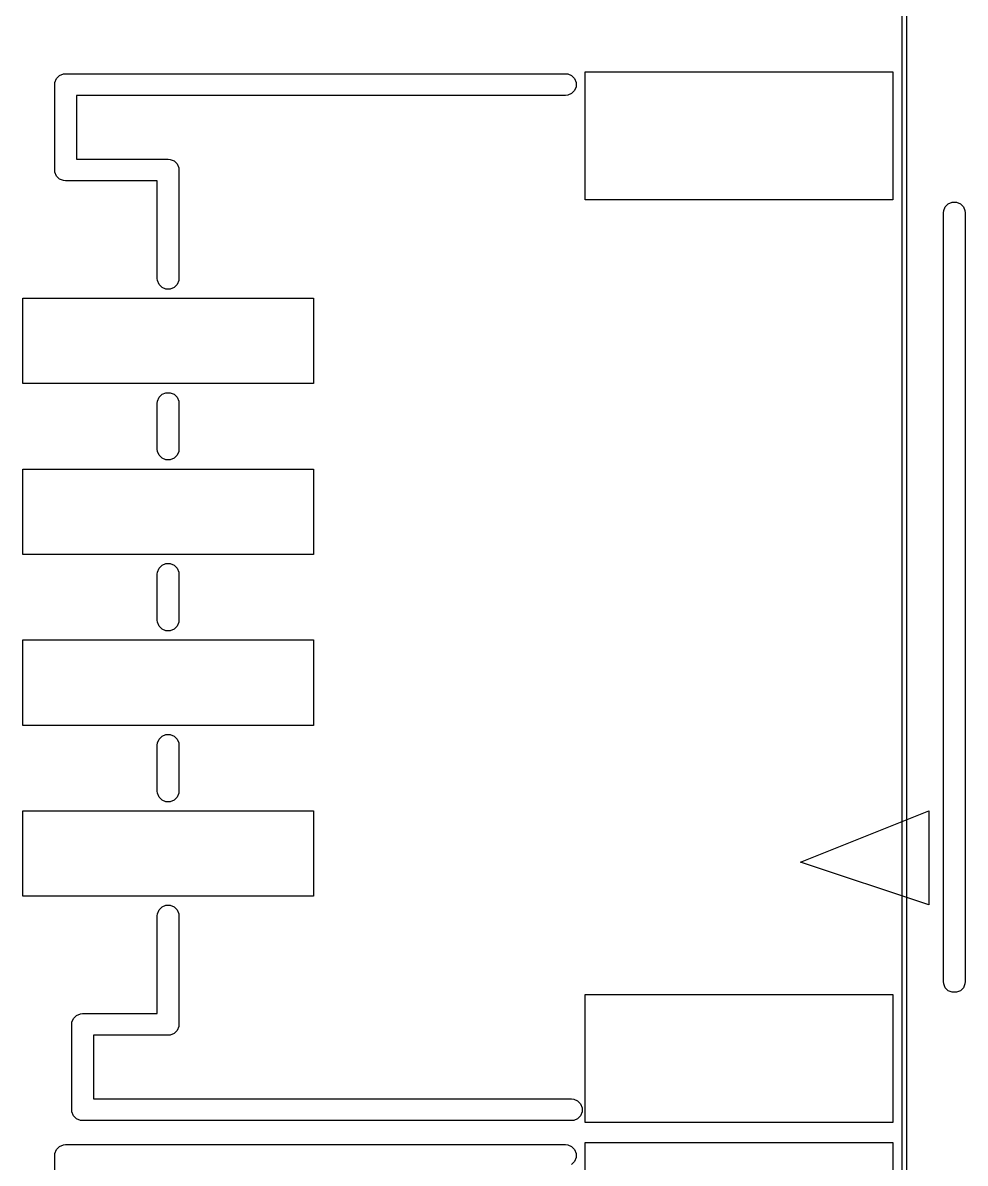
# Model space of a CAD drawing. Extents: x 99 to 187, y -188 to -32.
# Drawn here: x 149.97 to 160.99, y -120.25 to -106.9 of the extents above; entities that cross this region are included whole.
import ezdxf

# ---------------------------------------------------------------- set-up
doc = ezdxf.new("R2010")
doc.units = 0
doc.layers.add('BLACK', color=7, linetype='CONTINUOUS')

msp = doc.modelspace()

# ---------------------------------------------------------------- linework, layer by layer
at = {"layer": 'BLACK', "linetype": 'Continuous'}
for p, q in [((160.254833, -158.111995), (160.254833, -51.62159)), ((160.304833, -51.62159), (160.304833, -158.112)), ((150.340818, -107.600724), (150.359781, -107.554943)), ((150.359781, -107.554943), (150.394821, -107.519903)), ((150.394821, -107.519903), (150.440602, -107.50094)), ((150.440602, -107.50094), (150.465378, -107.4985)), ((150.465378, -107.4985), (156.316878, -107.4985)), ((156.316878, -107.4985), (156.341654, -107.50094)), ((156.341654, -107.50094), (156.387435, -107.519903)), ((156.387435, -107.519903), (156.422475, -107.554943)), ((156.422475, -107.554943), (156.441438, -107.600724)), ((156.546878, -108.9755), (156.546878, -107.4755)), ((156.546878, -107.4755), (160.146878, -107.4755)), ((156.546878, -108.9755), (156.546878, -107.4755)), ((156.546878, -107.4755), (160.146878, -107.4755)), ((160.146878, -107.4755), (160.146878, -108.9755)), ((160.146878, -107.4755), (160.146878, -108.9755)), ((150.338378, -107.6255), (150.340818, -107.600724)), ((150.338378, -108.6255), (150.338378, -107.6255)), ((156.422475, -107.696057), (156.387435, -107.731097)), ((156.441438, -107.650276), (156.422475, -107.696057)), ((156.441438, -107.600724), (156.441438, -107.650276)), ((156.316878, -107.7525), (150.592378, -107.7525)), ((150.592378, -107.7525), (150.592378, -108.4985)), ((156.341654, -107.75006), (156.316878, -107.7525)), ((156.387435, -107.731097), (156.341654, -107.75006)), ((150.592378, -108.4985), (151.665378, -108.4985)), ((151.665378, -108.4985), (151.690154, -108.50094)), ((151.690154, -108.50094), (151.735935, -108.519903)), ((150.340818, -108.650276), (150.338378, -108.6255)), ((150.359781, -108.696057), (150.340818, -108.650276)), ((151.735935, -108.519903), (151.770975, -108.554943)), ((151.770975, -108.554943), (151.789938, -108.600724)), ((151.789938, -108.600724), (151.792378, -108.6255)), ((151.792378, -108.6255), (151.792378, -109.8945)), ((150.394821, -108.731097), (150.359781, -108.696057)), ((150.440602, -108.75006), (150.394821, -108.731097)), ((150.465378, -108.7525), (150.440602, -108.75006)), ((151.538378, -108.7525), (150.465378, -108.7525)), ((151.538378, -109.8945), (151.538378, -108.7525)), ((160.146878, -108.9755), (156.546878, -108.9755)), ((160.146878, -108.9755), (156.546878, -108.9755)), ((160.759781, -109.054943), (160.794821, -109.019903)), ((160.794821, -109.019903), (160.840602, -109.00094)), ((160.840602, -109.00094), (160.890154, -109.00094)), ((160.890154, -109.00094), (160.935935, -109.019903)), ((160.935935, -109.019903), (160.970975, -109.054943)), ((160.738378, -109.1255), (160.740818, -109.100724)), ((160.738378, -118.1255), (160.738378, -109.1255)), ((160.740818, -109.100724), (160.759781, -109.054943)), ((160.970975, -109.054943), (160.989938, -109.100724)), ((160.989938, -109.100724), (160.992378, -109.1255)), ((160.992378, -109.1255), (160.992378, -118.1255)), ((151.540818, -109.919276), (151.538378, -109.8945)), ((151.559781, -109.965057), (151.540818, -109.919276)), ((151.594821, -110.000097), (151.559781, -109.965057)), ((151.770975, -109.965057), (151.735935, -110.000097)), ((151.789938, -109.919276), (151.770975, -109.965057)), ((151.792378, -109.8945), (151.789938, -109.919276)), ((151.640602, -110.01906), (151.594821, -110.000097)), ((151.690154, -110.01906), (151.640602, -110.01906)), ((151.735935, -110.000097), (151.690154, -110.01906)), ((149.965378, -111.1255), (149.965378, -110.1255)), ((149.965378, -110.1255), (153.365378, -110.1255)), ((149.965378, -111.1255), (149.965378, -110.1255)), ((149.965378, -110.1255), (153.365378, -110.1255)), ((153.365378, -110.1255), (153.365378, -111.1255)), ((153.365378, -110.1255), (153.365378, -111.1255)), ((153.365378, -111.1255), (149.965378, -111.1255)), ((153.365378, -111.1255), (149.965378, -111.1255)), ((151.540818, -111.331724), (151.559781, -111.285943)), ((151.559781, -111.285943), (151.594821, -111.250903)), ((151.594821, -111.250903), (151.640602, -111.23194)), ((151.640602, -111.23194), (151.690154, -111.23194)), ((151.690154, -111.23194), (151.735935, -111.250903)), ((151.735935, -111.250903), (151.770975, -111.285943)), ((151.770975, -111.285943), (151.789938, -111.331724)), ((151.538378, -111.3565), (151.540818, -111.331724)), ((151.538378, -111.8945), (151.538378, -111.3565)), ((151.789938, -111.331724), (151.792378, -111.3565)), ((151.792378, -111.3565), (151.792378, -111.8945)), ((151.540818, -111.919276), (151.538378, -111.8945)), ((151.559781, -111.965057), (151.540818, -111.919276)), ((151.594821, -112.000097), (151.559781, -111.965057)), ((151.770975, -111.965057), (151.735935, -112.000097)), ((151.789938, -111.919276), (151.770975, -111.965057)), ((151.792378, -111.8945), (151.789938, -111.919276)), ((151.640602, -112.01906), (151.594821, -112.000097)), ((151.690154, -112.01906), (151.640602, -112.01906)), ((151.735935, -112.000097), (151.690154, -112.01906)), ((149.965378, -113.1255), (149.965378, -112.1255)), ((149.965378, -112.1255), (153.365378, -112.1255)), ((149.965378, -113.1255), (149.965378, -112.1255)), ((149.965378, -112.1255), (153.365378, -112.1255)), ((153.365378, -112.1255), (153.365378, -113.1255)), ((153.365378, -112.1255), (153.365378, -113.1255)), ((153.365378, -113.1255), (149.965378, -113.1255)), ((153.365378, -113.1255), (149.965378, -113.1255)), ((151.540818, -113.331724), (151.559781, -113.285943)), ((151.559781, -113.285943), (151.594821, -113.250903)), ((151.594821, -113.250903), (151.640602, -113.23194)), ((151.640602, -113.23194), (151.690154, -113.23194)), ((151.690154, -113.23194), (151.735935, -113.250903)), ((151.735935, -113.250903), (151.770975, -113.285943)), ((151.770975, -113.285943), (151.789938, -113.331724)), ((151.538378, -113.3565), (151.540818, -113.331724)), ((151.538378, -113.8945), (151.538378, -113.3565)), ((151.789938, -113.331724), (151.792378, -113.3565)), ((151.792378, -113.3565), (151.792378, -113.8945)), ((151.540818, -113.919276), (151.538378, -113.8945)), ((151.559781, -113.965057), (151.540818, -113.919276)), ((151.594821, -114.000097), (151.559781, -113.965057)), ((151.770975, -113.965057), (151.735935, -114.000097)), ((151.789938, -113.919276), (151.770975, -113.965057)), ((151.792378, -113.8945), (151.789938, -113.919276)), ((151.640602, -114.01906), (151.594821, -114.000097)), ((151.690154, -114.01906), (151.640602, -114.01906)), ((151.735935, -114.000097), (151.690154, -114.01906)), ((149.965378, -115.1255), (149.965378, -114.1255)), ((149.965378, -114.1255), (153.365378, -114.1255)), ((149.965378, -115.1255), (149.965378, -114.1255)), ((149.965378, -114.1255), (153.365378, -114.1255)), ((153.365378, -114.1255), (153.365378, -115.1255)), ((153.365378, -114.1255), (153.365378, -115.1255)), ((153.365378, -115.1255), (149.965378, -115.1255)), ((153.365378, -115.1255), (149.965378, -115.1255)), ((151.540818, -115.331724), (151.559781, -115.285943)), ((151.559781, -115.285943), (151.594821, -115.250903)), ((151.594821, -115.250903), (151.640602, -115.23194)), ((151.640602, -115.23194), (151.690154, -115.23194)), ((151.690154, -115.23194), (151.735935, -115.250903)), ((151.735935, -115.250903), (151.770975, -115.285943)), ((151.770975, -115.285943), (151.789938, -115.331724)), ((151.538378, -115.3565), (151.540818, -115.331724)), ((151.538378, -115.8945), (151.538378, -115.3565)), ((151.789938, -115.331724), (151.792378, -115.3565)), ((151.792378, -115.3565), (151.792378, -115.8945)), ((151.540818, -115.919276), (151.538378, -115.8945)), ((151.559781, -115.965057), (151.540818, -115.919276)), ((151.594821, -116.000097), (151.559781, -115.965057)), ((151.770975, -115.965057), (151.735935, -116.000097)), ((151.789938, -115.919276), (151.770975, -115.965057)), ((151.792378, -115.8945), (151.789938, -115.919276)), ((149.965378, -117.1255), (149.965378, -116.1255)), ((149.965378, -116.1255), (153.365378, -116.1255)), ((149.965378, -117.1255), (149.965378, -116.1255)), ((149.965378, -116.1255), (153.365378, -116.1255)), ((151.640602, -116.01906), (151.594821, -116.000097)), ((151.690154, -116.01906), (151.640602, -116.01906)), ((151.735935, -116.000097), (151.690154, -116.01906)), ((153.365378, -116.1255), (153.365378, -117.1255)), ((153.365378, -116.1255), (153.365378, -117.1255)), ((159.065378, -116.7255), (160.565378, -116.1255)), ((160.565378, -116.1255), (160.565378, -117.2255)), ((160.565378, -117.2255), (159.065378, -116.7255)), ((153.365378, -117.1255), (149.965378, -117.1255)), ((153.365378, -117.1255), (149.965378, -117.1255)), ((151.540818, -117.331724), (151.559781, -117.285943)), ((151.559781, -117.285943), (151.594821, -117.250903)), ((151.594821, -117.250903), (151.640602, -117.23194)), ((151.640602, -117.23194), (151.690154, -117.23194)), ((151.690154, -117.23194), (151.735935, -117.250903)), ((151.735935, -117.250903), (151.770975, -117.285943)), ((151.770975, -117.285943), (151.789938, -117.331724)), ((151.538378, -117.3565), (151.540818, -117.331724)), ((151.538378, -118.4985), (151.538378, -117.3565)), ((151.789938, -117.331724), (151.792378, -117.3565)), ((151.792378, -117.3565), (151.792378, -118.6255)), ((160.740818, -118.150276), (160.738378, -118.1255)), ((160.992378, -118.1255), (160.989938, -118.150276)), ((160.759781, -118.196057), (160.740818, -118.150276)), ((160.794821, -118.231097), (160.759781, -118.196057)), ((160.840602, -118.25006), (160.794821, -118.231097)), ((160.890154, -118.25006), (160.840602, -118.25006)), ((160.935935, -118.231097), (160.890154, -118.25006)), ((160.970975, -118.196057), (160.935935, -118.231097)), ((160.989938, -118.150276), (160.970975, -118.196057)), ((156.546878, -119.7755), (156.546878, -118.2755)), ((156.546878, -118.2755), (160.146878, -118.2755)), ((156.546878, -119.7755), (156.546878, -118.2755)), ((156.546878, -118.2755), (160.146878, -118.2755)), ((160.146878, -118.2755), (160.146878, -119.7755)), ((160.146878, -118.2755), (160.146878, -119.7755)), ((150.559781, -118.554943), (150.594821, -118.519903)), ((150.594821, -118.519903), (150.640602, -118.50094)), ((150.640602, -118.50094), (150.665378, -118.4985)), ((150.665378, -118.4985), (151.538378, -118.4985)), ((150.538378, -118.6255), (150.540818, -118.600724)), ((150.538378, -119.6255), (150.538378, -118.6255)), ((150.540818, -118.600724), (150.559781, -118.554943)), ((151.789938, -118.650276), (151.770975, -118.696057)), ((151.792378, -118.6255), (151.789938, -118.650276)), ((151.665378, -118.7525), (150.792378, -118.7525)), ((150.792378, -118.7525), (150.792378, -119.4985)), ((151.690154, -118.75006), (151.665378, -118.7525)), ((151.735935, -118.731097), (151.690154, -118.75006)), ((151.770975, -118.696057), (151.735935, -118.731097)), ((150.792378, -119.4985), (156.386878, -119.4985)), ((156.386878, -119.4985), (156.411654, -119.50094)), ((156.411654, -119.50094), (156.457435, -119.519903)), ((156.457435, -119.519903), (156.492475, -119.554943)), ((156.492475, -119.554943), (156.511438, -119.600724)), ((150.540818, -119.650276), (150.538378, -119.6255)), ((150.559781, -119.696057), (150.540818, -119.650276)), ((150.594821, -119.731097), (150.559781, -119.696057)), ((156.492475, -119.696057), (156.457435, -119.731097)), ((156.511438, -119.650276), (156.492475, -119.696057)), ((156.511438, -119.600724), (156.511438, -119.650276)), ((150.640602, -119.75006), (150.594821, -119.731097)), ((150.665378, -119.7525), (150.640602, -119.75006)), ((156.386878, -119.7525), (150.665378, -119.7525)), ((156.411654, -119.75006), (156.386878, -119.7525)), ((156.457435, -119.731097), (156.411654, -119.75006)), ((160.146878, -119.7755), (156.546878, -119.7755)), ((160.146878, -119.7755), (156.546878, -119.7755)), ((150.340818, -120.135224), (150.359781, -120.089443)), ((150.359781, -120.089443), (150.394821, -120.054403)), ((150.394821, -120.054403), (150.440602, -120.03544)), ((150.440602, -120.03544), (150.465378, -120.033)), ((150.465378, -120.033), (156.316878, -120.033)), ((156.316878, -120.033), (156.341654, -120.03544)), ((156.341654, -120.03544), (156.387435, -120.054403)), ((156.387435, -120.054403), (156.422475, -120.089443)), ((156.422475, -120.089443), (156.441438, -120.135224)), ((156.546878, -121.51), (156.546878, -120.01)), ((156.546878, -120.01), (160.146878, -120.01)), ((156.546878, -121.51), (156.546878, -120.01)), ((156.546878, -120.01), (160.146878, -120.01)), ((160.146878, -120.01), (160.146878, -121.51)), ((160.146878, -120.01), (160.146878, -121.51)), ((150.338378, -120.16), (150.340818, -120.135224)), ((150.338378, -121.16), (150.338378, -120.16)), ((156.422475, -120.230557), (156.387435, -120.265597)), ((156.441438, -120.184776), (156.422475, -120.230557)), ((156.441438, -120.135224), (156.441438, -120.184776))]:
    msp.add_line(p, q, dxfattribs=at)

doc.saveas('drawing.dxf')
